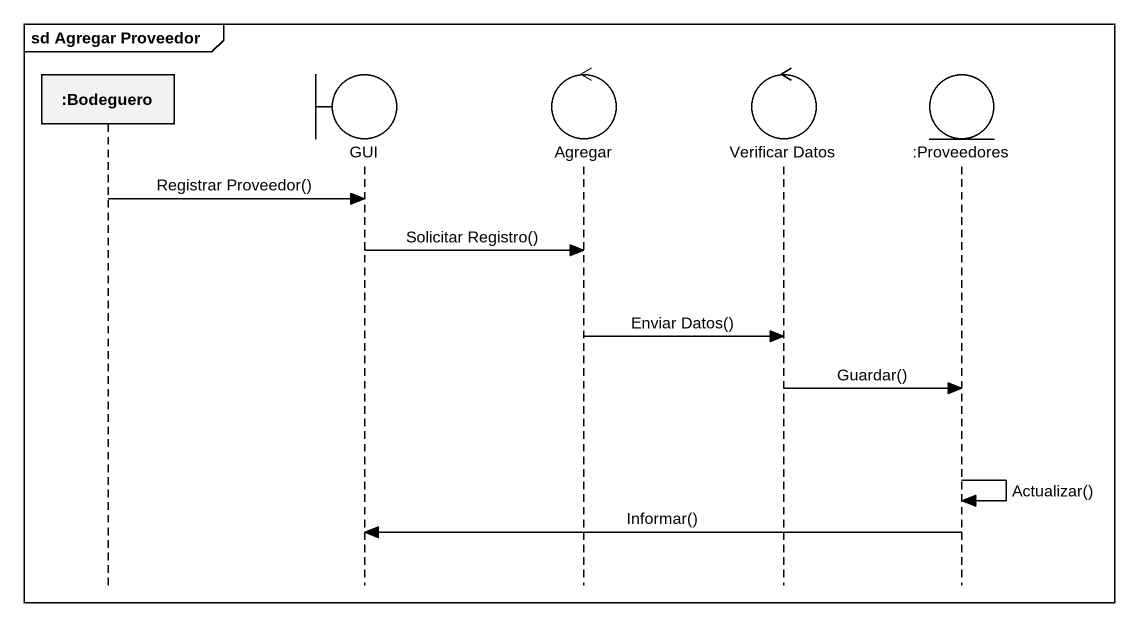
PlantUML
@startuml
mainframe sd Agregar Proveedor
hide footbox
participant ":Bodeguero" as Bodeguero
boundary GUI
control Agregar
control "Verificar Datos" as Verificar_Datos
entity ":Proveedores" as Proveedores

Bodeguero -> GUI : Registrar Proveedor()
GUI -> Agregar : Solicitar Registro()
Agregar -> Verificar_Datos : Enviar Datos()
Verificar_Datos -> Proveedores : Guardar()
Proveedores -> Proveedores : Actualizar()
Proveedores -> GUI : Informar()
@enduml
